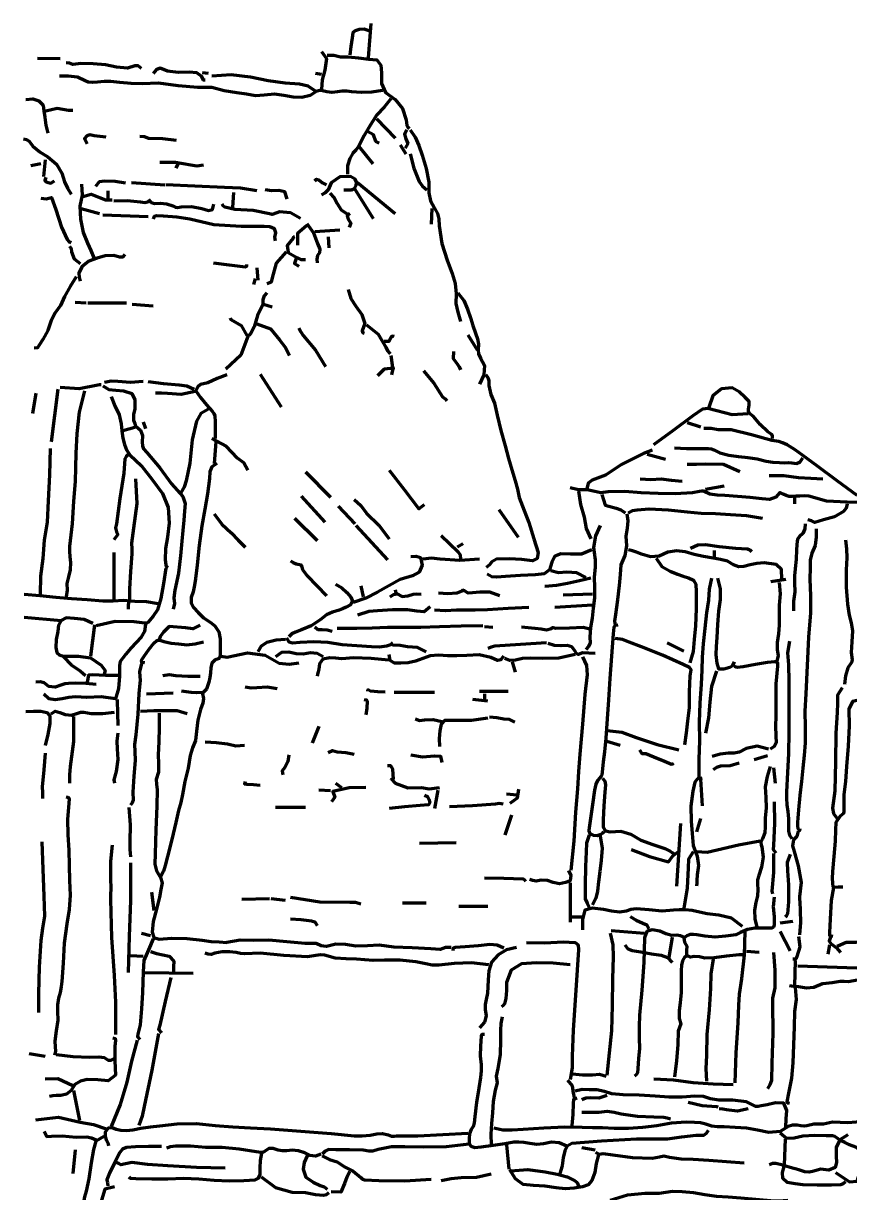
# Model space of a CAD drawing. Header units: inches. Extents: x 9 to 110, y 6 to 115.
# Drawn here: x 9.1 to 52.2, y 54.6 to 115.5 of the extents above; entities that cross this region are included whole.
import ezdxf

# ---------------------------------------------------------------- set-up
doc = ezdxf.new("R2010")
doc.units = ezdxf.units.IN
doc.header["$MEASUREMENT"] = 0
doc.layers.add('Calque 1', color=7, linetype='Continuous')

msp = doc.modelspace()

# ---------------------------------------------------------------- linework, layer by layer
at = {"layer": 'Calque 1', "color": 7, "lineweight": 70, "true_color": 0xffffff}
for points in [[(27.143, 115.097), (26.887, 115.183), (26.623, 115.167), (26.418, 115.106), (26.3, 115.005), (26.253, 114.73), (26.199, 114.281), (26.14, 113.833)], [(27.23, 115.49), (27.1, 113.702)], [(24.658, 114.029), (24.92, 113.653), (24.832, 113.048), (24.697, 112.555), (24.658, 112.045)], [(11.052, 113.637), (9.874, 113.658)], [(15.282, 113.135), (15.119, 113.272), (14.931, 113.284), (14.554, 113.156), (13.978, 113.214), (13.407, 113.326), (12.762, 113.379), (12.117, 113.399), (11.703, 113.354), (11.535, 113.421), (11.357, 113.44)], [(24.963, 113.833), (25.308, 113.841), (25.645, 113.748), (26.059, 113.755), (26.593, 113.697), (27.135, 113.629), (27.542, 113.592), (27.757, 113.318), (27.796, 112.917), (27.784, 112.362), (27.995, 111.896), (28.494, 111.523), (28.875, 111.053), (29.067, 110.467), (29.113, 110.179), (29.152, 110.084), (29.236, 110.017)], [(27.841, 112.001), (27.292, 111.898), (26.739, 111.895), (26.234, 111.932), (25.983, 111.953), (25.737, 111.957), (25.488, 111.922), (25.209, 111.893), (24.936, 111.915), (24.711, 111.978), (24.552, 111.995), (24.389, 111.933), (24.081, 111.725), (23.645, 111.631), (23.192, 111.652), (22.706, 111.728), (22.21, 111.798), (21.68, 111.752), (21.233, 111.722), (20.748, 111.808), (20.245, 111.864), (19.593, 111.983), (18.956, 112.148), (18.226, 112.157), (17.199, 112.244), (16.179, 112.381), (15.321, 112.347), (14.739, 112.352), (14.155, 112.413), (13.694, 112.469), (13.34, 112.458), (12.991, 112.424), (12.728, 112.411), (12.51, 112.434), (12.348, 112.489), (11.95, 112.686), (11.482, 112.739), (11.008, 112.743)], [(18.596, 112.525), (18.554, 112.523), (18.519, 112.523), (18.43, 112.723), (18.163, 112.908), (17.768, 112.946), (17.206, 112.936), (16.639, 113), (16.259, 113.155), (16.051, 113.078), (15.892, 112.873)], [(18.77, 112.873), (18.465, 112.917)], [(24.352, 111.958), (23.967, 112.211), (23.518, 112.315), (22.762, 112.372), (21.882, 112.504), (20.966, 112.689), (19.959, 112.807), (18.945, 112.743)], [(24.658, 112.83), (24.352, 112.873)], [(9.264, 111.522), (9.619, 111.559), (9.944, 111.447), (10.168, 111.225), (10.202, 110.934), (10.253, 110.609), (10.31, 110.188), (10.398, 109.777)], [(28.277, 111.565), (27.932, 111.131), (27.547, 110.724), (27.219, 110.208), (26.894, 109.646), (26.584, 109.076), (26.447, 108.891), (26.295, 108.73), (26.136, 108.454), (26.017, 108.06), (26.009, 107.64)], [(11.706, 110.955), (11.592, 110.945), (11.49, 110.959), (10.894, 111.058), (10.31, 110.911)], [(27.536, 110.519), (28.495, 109.516)], [(13.45, 109.559), (13.13, 109.589), (12.814, 109.632), (12.589, 109.675), (12.444, 109.636), (12.32, 109.496), (12.381, 109.351), (12.447, 109.21)], [(27.667, 109.254), (27.561, 109.298), (27.5, 109.341), (27.366, 109.68), (27.056, 109.864)], [(29.106, 109.952), (28.99, 109.725), (29.057, 109.468), (29.16, 109.228), (29.018, 108.992)], [(29.28, 109.952), (29.545, 109.559), (29.727, 109.127), (29.9, 108.618), (30.123, 107.933), (30.256, 107.219), (30.261, 106.663), (30.344, 106.248), (30.545, 105.858), (30.709, 105.59), (30.782, 105.31), (30.799, 104.933), (30.935, 104.025), (31.213, 103.156), (31.472, 102.451), (31.627, 101.942), (31.679, 101.393), (31.666, 100.903), (31.772, 100.435), (31.897, 99.965)], [(9.133, 109.472), (9.3, 109.442), (9.429, 109.35), (9.629, 109.096), (10.007, 108.788), (10.412, 108.536), (10.853, 108.153), (11.128, 107.685), (11.271, 107.238), (11.428, 106.906), (11.619, 106.594)], [(17.113, 109.385), (16.397, 109.466), (15.669, 109.486), (15.439, 109.584), (15.195, 109.603)], [(27.361, 108.164), (26.62, 109.079)], [(28.757, 109.167), (29.062, 108.687)], [(29.28, 108.687), (29.469, 107.951), (29.759, 107.247), (29.924, 107.001), (30.152, 106.812)], [(10.049, 108.164), (9.525, 108.076)], [(10.267, 108.382), (10.18, 107.51)], [(16.241, 108.251), (17.052, 108.252), (17.857, 108.127), (18.177, 108.066), (18.509, 108.12)], [(17.201, 108.207), (17.07, 107.946)], [(10.31, 107.466), (10.246, 107.31), (10.357, 107.212), (10.566, 107.156), (10.746, 107.292)], [(14.453, 107.161), (13.912, 107.245), (13.36, 107.277), (13.081, 107.237), (12.883, 106.986)], [(24.309, 107.292), (24.406, 107.377), (24.526, 107.335), (24.71, 107.184), (24.919, 107.073)], [(25.835, 106.812), (25.953, 106.814), (26.07, 106.814), (26.226, 106.812), (26.384, 106.888), (26.473, 107.039), (26.491, 107.222), (26.413, 107.375), (26.177, 107.512), (25.618, 107.498), (25.16, 107.18), (25.01, 106.821), (24.854, 106.661), (24.658, 106.55)], [(12.164, 107.117), (12.187, 106.539), (12.072, 105.962), (12.107, 105.282), (12.249, 104.593), (12.48, 104.036), (12.638, 103.657), (12.796, 103.28)], [(13.537, 106.768), (13.537, 106.332)], [(14.758, 107.204), (16.503, 107.073)], [(21.3, 106.768), (20.437, 106.907), (19.603, 106.945), (18.068, 107.003), (16.546, 107.073)], [(20.079, 106.681), (20.035, 105.896)], [(22.87, 106.332), (22.752, 106.721), (22.444, 106.784), (22.075, 106.769), (21.736, 106.812)], [(25.094, 106.637), (25.323, 106.396), (25.479, 106.112), (25.688, 105.771), (26.009, 105.547)], [(26.402, 106.855), (27.361, 105.329)], [(26.533, 107.204), (28.495, 105.591)], [(10.049, 106.376), (10.317, 106.341), (10.595, 106.41), (10.829, 105.79), (11.125, 104.871), (11.416, 104.229), (11.502, 104.125), (11.619, 104.065)], [(12.229, 106.463), (12.671, 106.584), (13.103, 106.422), (13.414, 106.294), (13.755, 106.289)], [(13.843, 106.245), (14.542, 106.253), (15.237, 106.197), (15.458, 106.163), (15.674, 106.201)], [(15.652, 106.332), (15.782, 106.149), (15.981, 106.112), (16.25, 106.116), (16.593, 106.086), (16.921, 105.978), (17.06, 105.911), (17.165, 105.893), (17.354, 105.929), (17.898, 105.951), (18.43, 105.84), (18.782, 105.747), (18.993, 105.799), (19.054, 106.07)], [(23.567, 105.329), (23.04, 105.611), (22.478, 105.678), (22.148, 105.541), (22.094, 105.537), (22.042, 105.549), (21.108, 105.745), (20.153, 105.801), (19.621, 105.911), (19.538, 105.975), (19.49, 106.07)], [(12.142, 105.852), (13.101, 105.591)], [(15.631, 105.416), (13.276, 105.504)], [(22.259, 104.152), (22.235, 104.358), (22.286, 104.571), (22.221, 104.781), (21.966, 104.881), (21.671, 104.909), (20.471, 104.915), (19.056, 104.994), (17.805, 105.292), (17.135, 105.399), (16.432, 105.439), (16.064, 105.464), (15.944, 105.426), (15.892, 105.286)], [(26.14, 105.591), (25.993, 105.456), (26.06, 105.291), (26.187, 105.074), (26.097, 104.849)], [(30.414, 105.852), (30.37, 105.024)], [(23.873, 104.937), (23.42, 104.537), (23.415, 103.934)], [(23.894, 105.067), (24.242, 104.583), (24.447, 104.026), (24.577, 103.717), (24.557, 103.539), (24.463, 103.402), (24.427, 103.21), (24.44, 103.018)], [(23.262, 104.37), (23.209, 104.348), (23.182, 104.301), (22.871, 103.92), (22.921, 103.553), (23.376, 103.293), (23.589, 103.192), (23.829, 103.192)], [(25.617, 104.719), (24.309, 104.631)], [(25.006, 104.37), (25.05, 103.803)], [(11.531, 103.89), (11.62, 103.754), (11.634, 103.587), (11.779, 103.224), (12.098, 102.974)], [(22.826, 103.585), (22.298, 102.994), (22.095, 102.229), (22.035, 102.001), (21.823, 101.928)], [(14.41, 103.454), (14.292, 103.31), (14.132, 103.311), (13.838, 103.396), (13.395, 103.38), (12.976, 103.263), (12.545, 103.092), (12.179, 102.803), (12.021, 102.471), (12.037, 102.262), (12.098, 102.059)], [(19.032, 103.018), (19.861, 102.91), (20.689, 102.798), (20.78, 102.837), (20.776, 102.931)], [(23.349, 103.236), (23.248, 102.984), (23.48, 102.843)], [(21.3, 102.756), (21.343, 102.102)], [(11.88, 102.277), (11.562, 101.779), (11.267, 101.263), (11.06, 100.785), (10.792, 100.41), (10.587, 100.005), (10.408, 99.487), (10.152, 99.016), (9.963, 98.721), (9.87, 98.591), (9.7, 98.57)], [(21.212, 102.189), (21.125, 101.884)], [(21.823, 101.448), (21.67, 101.286), (21.598, 101.087), (21.609, 100.941), (21.614, 100.884), (21.602, 100.84), (21.331, 100.278), (21.157, 99.677), (20.982, 99.342), (20.9, 99.253), (20.776, 99.224)], [(26.053, 101.622), (26.198, 101.159), (26.459, 100.758), (26.768, 100.324), (26.927, 99.853), (26.789, 99.462), (26.797, 99.389), (26.882, 99.355)], [(31.766, 101.448), (32.085, 101.057), (32.274, 100.596), (32.428, 100.153), (32.553, 99.748), (32.684, 99.343), (32.791, 99.052), (32.85, 98.77), (32.832, 98.486), (32.844, 98.277), (32.941, 98.038), (33.156, 97.662), (33.127, 97.175), (32.9, 96.695)], [(11.837, 100.968), (12.404, 100.925)], [(12.491, 100.925), (14.497, 100.925)], [(15.892, 100.75), (14.802, 100.837)], [(22.085, 100.707), (21.649, 100.837)], [(19.904, 100.14), (19.926, 100.087), (19.948, 100.056), (20.472, 99.749), (20.776, 99.224)], [(21.3, 99.834), (21.999, 99.575), (22.471, 99), (22.769, 98.614), (23, 98.177)], [(23.48, 99.616), (23.58, 99.41), (23.703, 99.229), (24.358, 98.469), (24.876, 97.61)], [(27.012, 99.791), (27.618, 99.29), (28.011, 98.612), (28.1, 98.422), (28.233, 98.265)], [(20.82, 99.18), (20.454, 98.196), (19.686, 97.48)], [(28.452, 99.18), (28.343, 99.184), (28.284, 99.138), (28.175, 98.906), (27.928, 98.919)], [(32.289, 99.268), (32.769, 98.483)], [(28.277, 98.177), (28.364, 97.567)], [(31.548, 98.395), (31.527, 98.037), (31.725, 97.745), (31.828, 97.596), (31.897, 97.436)], [(28.321, 97.174), (28.369, 97.347), (28.417, 97.52), (27.927, 97.47), (27.579, 97.131)], [(19.73, 97.174), (19.226, 96.995), (18.739, 96.763), (18.352, 96.669), (18.215, 96.547), (18.114, 96.351), (18.352, 96.001), (18.679, 95.612), (18.968, 95.281), (19.055, 95.168), (19.108, 95.046), (19.12, 94.732), (19.121, 94.296), (19.119, 93.86)], [(21.474, 97.218), (22.564, 95.517)], [(29.978, 97.392), (30.512, 96.74), (30.972, 96.036), (31.099, 95.932), (31.199, 95.822)], [(33.205, 97.174), (33.335, 97.044), (33.383, 96.881), (33.373, 96.625), (33.478, 96.15), (33.667, 95.695), (33.814, 95.073), (34.008, 94.271), (34.225, 93.472), (34.404, 92.817), (34.572, 92.234), (34.76, 91.658), (34.88, 91.214), (34.963, 90.782), (35.135, 90.33), (35.469, 89.492), (35.73, 88.632), (35.943, 87.923), (35.901, 87.615), (35.649, 87.489), (35.107, 87.553), (34.445, 87.585), (33.774, 87.567), (33.535, 87.441), (33.41, 87.282), (33.248, 87.144)], [(10.921, 96.433), (10.572, 93.686)], [(13.189, 96.651), (13.097, 96.659), (13.016, 96.648), (12.042, 96.452), (11.052, 96.52)], [(12.316, 96.346), (12.043, 95.233), (11.924, 94.098), (11.871, 93.091), (11.856, 92.352), (11.826, 91.619), (11.741, 90.591), (11.668, 89.41), (11.539, 88.233), (11.529, 87.976), (11.556, 87.712), (11.586, 87.408), (11.565, 87.026), (11.479, 86.656), (11.398, 86.305), (11.419, 85.957), (11.357, 85.618)], [(13.276, 96.607), (13.592, 96.415), (13.948, 96.375), (14.354, 96.345), (14.789, 96.205), (14.946, 95.879), (14.936, 95.411), (14.871, 95.119), (14.87, 94.822), (14.944, 94.645), (14.962, 94.56), (15.001, 94.487), (15.226, 94.303), (15.336, 94.009), (15.328, 93.674), (15.331, 93.482), (15.393, 93.329), (15.567, 93.138), (16.233, 92.336), (16.852, 91.492), (17.446, 90.843), (17.557, 90.473), (17.52, 90.066), (17.488, 89.602), (17.446, 89.06), (17.393, 88.519), (17.319, 87.746), (17.209, 86.844), (17.027, 85.953), (16.97, 85.552), (17.009, 85.255), (16.939, 84.964)], [(15.369, 96.825), (14.714, 96.777), (14.061, 96.834), (13.707, 96.855), (13.363, 96.782)], [(15.631, 96.825), (16.437, 96.733), (17.245, 96.657), (17.656, 96.604), (18.029, 96.433)], [(18.073, 96.302), (17.36, 96.16), (16.632, 96.208), (16.331, 96.227), (16.023, 96.215)], [(48.163, 93.86), (48.162, 93.976), (48.124, 94.075), (47.907, 94.207), (47.516, 94.587), (47.16, 94.999), (46.949, 95.18), (46.9, 95.278), (46.902, 95.386), (46.946, 95.595), (46.939, 95.793), (46.739, 95.993), (46.42, 96.285), (46.048, 96.496), (45.506, 96.457), (45.053, 96.086), (44.848, 95.474)], [(9.787, 96.215), (9.613, 95.168)], [(13.712, 96.041), (13.899, 95.566), (14.119, 95.102), (14.232, 94.631), (14.261, 94.259), (14.307, 93.884), (14.393, 93.547), (14.496, 93.262), (14.678, 93.018), (15.28, 92.443), (15.847, 91.727), (16.379, 91.002), (16.679, 90.261), (16.726, 89.45), (16.637, 88.723), (16.53, 88.133), (16.515, 87.536), (16.549, 87.285), (16.563, 87.185), (16.677, 87.144)], [(18.77, 95.386), (18.382, 95.155), (18.154, 94.769), (17.93, 93.798), (17.803, 92.571), (17.607, 91.655), (17.514, 91.321), (17.331, 91.026)], [(41.97, 93.555), (43, 94.3), (44.025, 95.051), (44.536, 95.403), (44.791, 95.433), (45.249, 95.32), (46.058, 95.117), (46.898, 95.168)], [(15.369, 94.732), (15.5, 94.383)], [(43.715, 94.689), (44.412, 94.471)], [(14.933, 94.427), (14.322, 94.253)], [(20.82, 92.203), (20.622, 92.587), (20.282, 92.842), (19.701, 93.464), (18.945, 93.86)], [(52.567, 90.895), (51.533, 91.657), (50.504, 92.427), (49.718, 92.987), (49.33, 93.275), (48.916, 93.533), (48.677, 93.641), (48.493, 93.703), (48.119, 93.755), (47.063, 94.049), (45.996, 94.31), (45.33, 94.318), (44.962, 94.373), (44.587, 94.383)], [(10.528, 93.337), (10.493, 91.971), (10.422, 90.608), (10.369, 89.508), (10.217, 88.56), (10.138, 87.616), (10.023, 86.685), (10.005, 85.749)], [(19.163, 93.686), (19.076, 92.552)], [(41.883, 93.25), (41.444, 93.083), (41.022, 92.879), (40.293, 92.506), (39.458, 91.957), (38.76, 91.685), (38.556, 91.526), (38.481, 91.244)], [(43.06, 93.38), (43.686, 93.339), (44.313, 93.336), (44.806, 93.34), (44.959, 93.321), (45.097, 93.274), (45.411, 93.109), (45.888, 92.986), (46.386, 92.928), (46.874, 92.874), (47.361, 92.803), (47.822, 92.681), (48.167, 92.623), (48.525, 92.607), (48.806, 92.596), (48.987, 92.608), (49.16, 92.6), (49.407, 92.552), (49.601, 92.646), (49.733, 92.857)], [(14.584, 93.032), (14.48, 92.931), (14.418, 92.805), (14.36, 92.058), (14.16, 90.736), (13.984, 89.411), (13.935, 89.204), (13.975, 89.002), (14.052, 88.863), (13.947, 88.723), (13.843, 88.583)], [(42.581, 92.77), (41.621, 93.032)], [(19.207, 92.552), (18.954, 92.383), (18.848, 92.129), (18.82, 91.772), (18.728, 90.969), (18.579, 90.177), (18.426, 89.314), (18.294, 88.29), (18.18, 87.262), (18.094, 86.551), (18.045, 86.21), (17.971, 85.877), (17.88, 85.572), (17.876, 85.302), (17.989, 85.063), (18.236, 84.792), (18.51, 84.514), (18.855, 84.289), (19.113, 84.102), (19.306, 83.789), (19.38, 83.414), (19.381, 83.108), (19.38, 82.801), (19.384, 82.538), (19.351, 82.436), (19.289, 82.372), (19.121, 82.324), (18.942, 82.159), (18.899, 81.91), (18.884, 81.648), (18.845, 81.401), (18.787, 81.158), (18.674, 80.806), (18.498, 80.62), (18.15, 80.6), (17.865, 80.626), (17.62, 80.658), (17.375, 80.69)], [(23.829, 92.116), (25.137, 90.807)], [(28.19, 92.203), (28.968, 91.196), (29.741, 90.197), (29.886, 90.309), (30.021, 90.415)], [(46.462, 92.116), (45.6, 92.503), (44.678, 92.523), (44.191, 92.511), (43.715, 92.508)], [(14.976, 91.767), (15.045, 90.466), (14.871, 89.181), (14.758, 88.402), (14.777, 88.119), (14.787, 87.843), (14.718, 86.937), (14.669, 86.03), (14.659, 85.452), (14.593, 85.212), (14.584, 84.964)], [(41.272, 91.767), (41.817, 91.728), (42.363, 91.76), (42.904, 91.69), (43.453, 91.636)], [(47.988, 91.941), (48.755, 91.933), (49.511, 91.83), (50.148, 91.797), (50.779, 91.767)], [(23.611, 90.851), (24.832, 89.499)], [(53.134, 90.524), (52.048, 90.547), (50.963, 90.599), (50.043, 90.852), (49.824, 90.878), (49.585, 90.86), (49.371, 90.85), (49.199, 90.842), (49.031, 90.845), (48.869, 90.884), (48.71, 90.959), (48.543, 91.051), (48.337, 90.809), (48, 90.683), (47.615, 90.724), (47.002, 90.794), (46.34, 90.846), (45.677, 90.89), (45.279, 90.906), (44.89, 90.961), (44.57, 91.11), (44.477, 91.118), (44.358, 91.097), (43.984, 91.027), (43.093, 90.975), (42.199, 91.002), (41.321, 91.032), (40.46, 91.106), (39.596, 91.089), (39.211, 91.026), (39.055, 91.056), (38.9, 91.107), (38.504, 91.18), (38.051, 91.192), (37.609, 91.287)], [(38.045, 91.113), (38.159, 90.428), (38.354, 89.762), (38.45, 89.171), (38.7, 88.627)], [(39.266, 90.938), (39.433, 90.389), (40.007, 90.235), (40.264, 90.148), (40.487, 89.979)], [(45.633, 91.374), (44.674, 91.2)], [(49.296, 90.807), (49.296, 90.459)], [(25.53, 90.328), (26.402, 89.412)], [(26.358, 90.677), (26.712, 90.361), (27.002, 89.963), (27.648, 89.349), (28.19, 88.627)], [(40.662, 89.979), (40.867, 90.113), (41.105, 90.148), (41.729, 90.191), (42.724, 90.147), (43.716, 90.032), (44.446, 89.978), (45.18, 89.953), (45.966, 89.904), (46.806, 89.848), (47.639, 89.717)], [(52.044, 90.459), (52, 90.234), (51.848, 90.053), (51.392, 89.784), (50.813, 89.615), (50.358, 89.486), (50.181, 89.576), (49.994, 89.63)], [(19.076, 89.935), (19.477, 89.402), (19.954, 88.939), (20.33, 88.571), (20.689, 88.191)], [(23.262, 89.717), (24.44, 88.54)], [(33.903, 90.153), (34.906, 88.714)], [(40.575, 89.935), (40.615, 89.564), (40.579, 89.196), (40.513, 88.776), (40.552, 88.272), (40.472, 87.761), (40.265, 87.285), (40.219, 86.771), (40.175, 86.207), (40.079, 85.451), (39.972, 84.697), (39.922, 84.338), (39.941, 84.237), (39.964, 84.135)], [(26.446, 89.325), (28.103, 87.537)], [(39.179, 89.325), (38.938, 88.791), (38.837, 88.173), (38.893, 87.799), (38.91, 87.667), (38.914, 87.537), (38.923, 87.147), (38.874, 86.628), (38.885, 86.093), (38.885, 85.563), (38.808, 85.016), (38.769, 84.492), (38.684, 84.004), (38.634, 83.516), (38.653, 83.212), (38.577, 83.028), (38.438, 82.871)], [(49.863, 89.412), (49.835, 89.148), (49.731, 88.915), (49.567, 88.762), (49.485, 88.649), (49.438, 88.521), (49.407, 88.08), (49.385, 87.558), (49.335, 87.071), (49.306, 86.709), (49.309, 86.332), (49.322, 85.879), (49.251, 85.378), (49.253, 84.877)], [(50.43, 89.15), (50.437, 88.715), (50.375, 88.29), (50.211, 87.894), (50.122, 87.513), (50.113, 87.13), (50.109, 86.536), (50.133, 85.655), (50.13, 84.777), (50.032, 83.502), (49.962, 82.025), (49.886, 80.548), (49.85, 79.647), (49.861, 78.814), (49.853, 78.001), (49.805, 77.341), (49.735, 76.682), (49.662, 75.996), (49.577, 75.259), (49.507, 74.52), (49.483, 74.081), (49.461, 73.877), (49.459, 73.671), (49.484, 73.532), (49.536, 73.462), (49.645, 73.451)], [(30.894, 88.802), (31.331, 88.388), (31.764, 87.971), (31.879, 87.795), (31.897, 87.58)], [(32.027, 88.365), (31.722, 88.191)], [(51.957, 88.583), (52.014, 88.112), (52.022, 87.637), (51.997, 87.018), (51.996, 86.117), (52.062, 85.22), (52.157, 84.653), (52.259, 84.251), (52.321, 83.831), (52.289, 83.274), (52.254, 82.718), (52.305, 82.326), (52.299, 82.256), (52.272, 82.192), (52.087, 81.917), (51.969, 81.487), (51.913, 81.039)], [(13.843, 87.929), (13.843, 85.487)], [(29.324, 87.711), (29.594, 87.732), (29.824, 87.653), (29.9, 87.269), (29.75, 86.901), (29.41, 86.712), (28.765, 86.505), (28.174, 86.186), (27.58, 85.852), (26.966, 85.541), (26.315, 85.313)], [(38.743, 88.06), (38.209, 87.838), (37.643, 87.837), (37.134, 87.843), (36.82, 87.725), (36.656, 87.412), (36.539, 87.021), (36.271, 86.807), (35.797, 86.753), (35.024, 86.73), (34.253, 86.673), (33.798, 86.627), (33.534, 86.657), (33.292, 86.796)], [(48.642, 86.534), (48.633, 87.029), (48.347, 87.299), (47.717, 87.382), (47.346, 87.356), (46.989, 87.283), (46.672, 87.199), (46.397, 87.178), (46.132, 87.27), (45.816, 87.465), (45.445, 87.558), (45.066, 87.622), (44.569, 87.719), (44.072, 87.822), (43.607, 87.957), (43.177, 88.005), (42.713, 87.93), (42.258, 87.737), (41.796, 87.703), (41.341, 87.833), (41.077, 87.94), (40.87, 88.001), (40.662, 88.06)], [(43.889, 88.147), (44.264, 88.324), (44.668, 88.336), (45.375, 88.236), (46.235, 88.144), (46.861, 88.104), (46.979, 88.057), (47.072, 87.973)], [(45.11, 88.017), (45.11, 87.668)], [(23.044, 87.493), (23.195, 87.402), (23.344, 87.333), (23.6, 87.276), (23.681, 87.036), (23.91, 86.708), (24.414, 86.185), (24.919, 85.662)], [(32.9, 87.58), (31.875, 87.503), (30.85, 87.58), (30.392, 87.618), (29.934, 87.58)], [(42.101, 87.624), (42.389, 87.197), (42.82, 86.953), (43.217, 86.797), (43.502, 86.694), (43.788, 86.598), (44.04, 86.473), (44.17, 86.268), (44.185, 85.876), (44.175, 84.982), (44.143, 84.097), (44.072, 83.385), (44.03, 82.766), (43.845, 82.173)], [(16.546, 87.101), (16.424, 86.313), (16.297, 85.526), (16.122, 84.938), (15.886, 84.595), (15.624, 84.271), (15.563, 84.246), (15.464, 84.247), (14.909, 84.314), (13.91, 84.323), (12.927, 84.092)], [(38.7, 86.577), (38.096, 86.44), (37.478, 86.298), (36.898, 86.206), (36.301, 86.141)], [(38.438, 86.621), (37.965, 86.859), (37.435, 86.888), (37.015, 86.868), (36.606, 86.97)], [(44.979, 86.577), (44.866, 86.012), (44.818, 85.437), (44.714, 84.774), (44.626, 83.967), (44.552, 83.159), (44.494, 82.47), (44.482, 81.796), (44.446, 81.059), (44.371, 80.069), (44.334, 79.08), (44.349, 78.11), (44.317, 77.154), (44.325, 76.199)], [(45.284, 86.577), (45.438, 86.033), (45.428, 85.478), (45.346, 84.864), (45.285, 84.177), (45.252, 83.488), (45.224, 83.017), (45.202, 82.598), (45.25, 82.157), (45.353, 81.863), (45.615, 81.854), (45.928, 81.943), (46.096, 82.029), (46.178, 82.217)], [(48.075, 86.403), (48.86, 86.534)], [(25.399, 86.272), (25.714, 86.086), (25.974, 85.836), (26.188, 85.591), (26.281, 85.386), (26.167, 85.188), (25.94, 85.07), (25.763, 84.985), (25.575, 84.915), (25.244, 84.815), (24.931, 84.671), (24.601, 84.404), (24.13, 84.106), (23.616, 83.888), (23.306, 83.775), (23.116, 83.675), (22.957, 83.525)], [(26.707, 86.185), (26.838, 85.618)], [(28.495, 85.967), (28.539, 85.793)], [(33.946, 85.662), (33.437, 85.846), (32.905, 85.846), (32.523, 85.813), (32.307, 85.805), (32.115, 85.923), (32.031, 85.964), (31.971, 85.906), (31.709, 85.806), (31.238, 85.775), (30.763, 85.793)], [(48.511, 86.359), (48.559, 85.767), (48.503, 85.174), (48.501, 84.729), (48.501, 84.433), (48.499, 84.135), (48.467, 83.682), (48.406, 83.229), (48.399, 82.854), (48.459, 82.557), (48.381, 82.26)], [(9.177, 85.749), (9.997, 85.685), (10.815, 85.594), (11.634, 85.521), (12.456, 85.466), (13.276, 85.399), (13.814, 85.405), (14.355, 85.435), (14.933, 85.388), (15.547, 85.374), (16.154, 85.269)], [(28.233, 85.618), (28.42, 85.726), (28.606, 85.767), (28.872, 85.634), (29.168, 85.661), (29.433, 85.757), (29.636, 85.762), (29.847, 85.749)], [(38.787, 85.749), (37.26, 85.705)], [(30.327, 85.095), (30.012, 84.823), (29.635, 84.858), (29.15, 84.939), (28.361, 84.938), (27.579, 84.881), (27.121, 84.84), (26.533, 84.659)], [(35.472, 85.051), (34.389, 84.994), (33.305, 84.939), (32.644, 84.914), (32.196, 84.914), (31.703, 84.923), (31.124, 84.883), (30.545, 84.92)], [(38.787, 85.182), (36.824, 85.051)], [(11.095, 84.353), (9.177, 84.528)], [(15.5, 84.179), (15.447, 83.81), (15.263, 83.503), (15.011, 83.236), (14.73, 82.937), (14.468, 82.622), (14.289, 82.392), (14.179, 82.234), (14.138, 82.033), (14.148, 81.47), (14.084, 80.836), (13.93, 80.296), (13.178, 80.396), (12.433, 80.362), (11.856, 80.399), (11.5, 80.373), (11.152, 80.304), (10.787, 80.243), (10.465, 80.295), (10.201, 80.538)], [(12.752, 84.223), (12.292, 84.428), (11.794, 84.474), (11.355, 84.518), (11.106, 84.383), (10.966, 84.141), (10.921, 83.808), (10.848, 83.395), (10.821, 82.975), (10.882, 82.705), (11.025, 82.563), (11.244, 82.522), (11.373, 82.521), (11.502, 82.522), (12.003, 82.519), (12.632, 82.426), (13.187, 82.052), (13.386, 81.775), (13.353, 81.647), (13.319, 81.519)], [(12.84, 84.157), (12.622, 82.522)], [(18.334, 84.135), (17.967, 83.946), (17.577, 83.987), (16.731, 84.072), (16.439, 83.775), (16.279, 83.558), (16.26, 83.527), (16.198, 83.394)], [(33.074, 84.092), (31.94, 84.079), (30.806, 84.051), (29.813, 84.016), (28.959, 84.016), (28.103, 84.007), (27.3, 83.984), (26.498, 83.969), (25.975, 83.96), (25.73, 83.96), (25.486, 83.961)], [(40.095, 84.135), (39.966, 84.115), (39.895, 84.033), (39.856, 83.684), (39.771, 82.517), (39.69, 81.349), (39.618, 80.249), (39.55, 79.251), (39.473, 78.254), (39.407, 77.538), (39.344, 77.008), (39.281, 76.479), (39.261, 76.312), (39.234, 76.25), (39.181, 76.196), (39.034, 76.041), (38.948, 75.852), (38.893, 75.529), (38.787, 74.797), (38.68, 74.065), (38.613, 73.571), (38.583, 73.417), (38.634, 73.277), (38.823, 73.196), (39.028, 73.176), (39.228, 73.248), (39.316, 73.315), (39.378, 73.361), (39.441, 73.408)], [(22.848, 83.481), (22.954, 83.263), (23.155, 83.213), (23.546, 83.248), (24.268, 83.285), (24.985, 83.244), (25.735, 83.134), (26.505, 83.067), (27.275, 83.016), (27.666, 83.009), (28.062, 83.059), (28.322, 83.136), (28.324, 83.151), (28.322, 83.17), (28.311, 83.187), (28.294, 83.204), (28.277, 83.22)], [(24.309, 84.048), (24.47, 83.903), (24.704, 83.904), (24.959, 83.891), (25.224, 83.83)], [(33.597, 84.005), (33.161, 84.048)], [(35.08, 84.048), (35.433, 84.018), (35.785, 83.985), (36.106, 83.935), (36.379, 83.887), (36.643, 83.962), (36.705, 84.008), (36.723, 84.007), (36.877, 83.973), (37.583, 83.996), (38.289, 84.031), (38.578, 83.959), (38.595, 83.96), (38.612, 83.961)], [(15.456, 82.173), (15.295, 82.196), (15.284, 82.305), (15.425, 82.526), (15.674, 82.863), (15.93, 83.196), (16.091, 83.343), (16.246, 83.345), (16.446, 83.278), (16.831, 83.204), (17.222, 83.166), (17.64, 83.114), (18.077, 83.159), (18.509, 83.263)], [(22.782, 83.394), (22.297, 83.355), (21.818, 83.23), (21.515, 83.04), (21.343, 82.74)], [(30.109, 82.74), (29.657, 82.979), (29.15, 82.998), (28.759, 83.082), (28.364, 83.089)], [(36.388, 83.22), (35.036, 83.133), (33.685, 83.04), (33.509, 82.99), (33.336, 82.914)], [(38.918, 82.653), (38.586, 82.679), (38.252, 82.686), (38.035, 82.606), (37.94, 82.666), (37.87, 82.783), (37.712, 83.009), (37.468, 83.081), (37.142, 83.052), (36.807, 83.077), (36.475, 83.176)], [(43.584, 77.899), (43.686, 78.52), (43.745, 79.142), (43.839, 79.84), (43.829, 80.669), (43.864, 81.486), (43.912, 81.811), (43.835, 81.933), (43.498, 82.09), (42.424, 82.563), (41.335, 83.005), (40.682, 83.241), (40.342, 83.395), (39.964, 83.438)], [(43.54, 82.784), (42.668, 83.22)], [(49.035, 83.307), (48.933, 82.688), (48.984, 82.064), (49, 81.208), (49.007, 79.883), (49.014, 78.559), (48.985, 77.454), (48.936, 76.457), (48.894, 75.458), (48.886, 75.112), (48.901, 74.77), (48.957, 74.417), (48.986, 74.043), (48.988, 73.664), (48.994, 73.392), (49.038, 73.19), (49.166, 73.015)], [(11.226, 82.478), (11.62, 82.059), (12.107, 81.745), (12.224, 81.627), (12.36, 81.519)], [(19.425, 82.522), (19.747, 82.475), (20.062, 82.534), (20.809, 82.7), (21.726, 82.577), (22.466, 82.161), (22.97, 82.102), (23.48, 82.173)], [(24.745, 82.478), (24.438, 82.659), (24.088, 82.69), (23.714, 82.631), (23.338, 82.645), (22.953, 82.726), (22.578, 82.708), (22.259, 82.478)], [(28.146, 82.304), (27.242, 82.391), (26.335, 82.436), (25.723, 82.388), (25.409, 82.409), (25.094, 82.433), (24.727, 82.364), (24.556, 82.116), (24.525, 81.819), (24.477, 81.647), (24.44, 81.475)], [(34.142, 82.522), (34.006, 82.329), (33.836, 82.289), (33.487, 82.458), (32.873, 82.585), (32.241, 82.556), (31.713, 82.528), (31.237, 82.534), (30.764, 82.575), (30.331, 82.539), (29.936, 82.392), (29.552, 82.251), (29.174, 82.18), (28.795, 82.147), (28.461, 82.15), (28.243, 82.294), (28.19, 82.609)], [(37.871, 82.609), (37.02, 82.42), (36.155, 82.389), (35.572, 82.419), (35.142, 82.39), (34.762, 82.309), (34.478, 82.3), (34.208, 82.391)], [(38.263, 82.478), (38.476, 82.028), (38.502, 81.545), (38.389, 80.527), (38.265, 78.973), (38.126, 77.42), (38.05, 76.513), (37.994, 75.605), (37.892, 74.394), (37.807, 72.873), (37.653, 71.358)], [(15.282, 82.129), (15.178, 81.7), (15.217, 81.259), (15.154, 80.566), (15.092, 79.491), (14.992, 78.415), (14.927, 77.918), (14.946, 77.543), (14.954, 77.081), (14.891, 76.261), (14.84, 75.439), (14.844, 75.014), (14.794, 74.88), (14.715, 74.76)], [(34.6, 82.217), (34.753, 81.693)], [(45.241, 81.737), (44.986, 80.947), (44.897, 80.123), (44.819, 79.311), (44.674, 78.51)], [(46.157, 81.999), (46.246, 81.96), (46.341, 81.94), (46.632, 81.979), (47.266, 82.1), (47.903, 82.208), (48.276, 82.239), (48.411, 82.184), (48.42, 81.999), (48.327, 81.085), (48.337, 80.168), (48.334, 79.387), (48.319, 78.879), (48.334, 78.373), (48.352, 78.006), (48.243, 77.809), (48.032, 77.681)], [(12.927, 81.039), (12.389, 81.092), (11.847, 81.119), (11.475, 81.09), (11.285, 81.071), (11.088, 81.011), (10.781, 80.9), (10.459, 80.943), (10.222, 81.136), (10.013, 81.175), (9.787, 81.17)], [(14.061, 81.519), (13.408, 81.51), (12.748, 81.551), (12.527, 81.528), (12.447, 81.17)], [(16.394, 81.519), (16.734, 81.57), (17.068, 81.51), (17.702, 81.472), (18.334, 81.475)], [(15.543, 80.559), (16.939, 80.603)], [(18.465, 80.559), (18.509, 80.315), (18.476, 80.075), (18.368, 79.745), (18.229, 79.176), (18.152, 78.592), (18.091, 78.122), (17.946, 77.742), (17.822, 77.347), (17.712, 76.681), (17.549, 75.981), (17.43, 75.314), (17.339, 74.897), (17.222, 74.476), (17.07, 73.855), (16.859, 72.968), (16.644, 72.082), (16.525, 71.61), (16.431, 71.322), (16.285, 71.053)], [(22.346, 80.821), (21.826, 80.909), (21.299, 80.871), (20.993, 80.851), (20.689, 80.908)], [(27.972, 80.647), (27.591, 80.657), (27.214, 80.692), (27.087, 80.765), (27.068, 80.747), (27.055, 80.728), (27.055, 80.71), (27.056, 80.69)], [(28.452, 80.647), (30.545, 80.647)], [(32.9, 80.69), (34.382, 80.69)], [(33.161, 80.559), (33.161, 80.254)], [(55.053, 80.472), (54.316, 80.304), (53.568, 80.253), (52.817, 80.259), (52.318, 80.149), (52.137, 79.762), (52.147, 78.892), (52.098, 77.83), (52.02, 76.769), (51.957, 75.981), (51.878, 75.286), (51.866, 74.585), (51.882, 74.447), (51.863, 74.314), (51.674, 74.177), (51.462, 73.85), (51.445, 73.464), (51.427, 72.878), (51.358, 72.086), (51.28, 71.294), (51.261, 70.931), (51.28, 70.708), (51.302, 70.486)], [(51.782, 80.865), (51.548, 80.492), (51.538, 80.066), (51.532, 79.591), (51.5, 79.05), (51.464, 78.511), (51.439, 77.008), (51.401, 75.507), (51.29, 74.607), (51.333, 74.313), (51.52, 74.062)], [(14.017, 80.254), (14.017, 80.232), (14.017, 80.211), (14.039, 79.556), (14.061, 78.902)], [(26.882, 80.254), (27.004, 80.244), (27.047, 80.17), (27.019, 79.816), (26.969, 79.469)], [(33.336, 80.167), (32.551, 80.254)], [(9.264, 79.644), (9.657, 79.65), (10.049, 79.646), (10.352, 79.588), (10.511, 79.405), (10.509, 79.011), (10.404, 78.43), (10.267, 77.856)], [(10.572, 79.513), (10.797, 79.647), (11.03, 79.585), (11.306, 79.488), (11.636, 79.441), (11.972, 79.549), (12.119, 79.602), (12.283, 79.608), (12.665, 79.527), (13.276, 79.538), (13.886, 79.6)], [(11.749, 79.382), (11.752, 78.068), (11.577, 76.765), (11.528, 76.331), (11.531, 75.893)], [(17.658, 79.513), (17.152, 79.677), (16.635, 79.67), (15.935, 79.668), (15.238, 79.644)], [(16.198, 79.556), (16.199, 78.808), (16.192, 78.061), (16.146, 77.373), (16.17, 76.922), (16.167, 76.467), (16.058, 76.1), (16.064, 75.842), (16.103, 75.565), (16.082, 74.71), (16.036, 73.464), (15.99, 72.218), (15.989, 71.676), (16.07, 71.329), (16.268, 70.995), (16.357, 70.7), (16.299, 70.363), (16.226, 69.963), (16.072, 69.328), (15.902, 68.696), (15.838, 68.133), (15.924, 67.856), (16.198, 67.771), (16.85, 67.82), (17.645, 67.816), (18.439, 67.729), (18.918, 67.659), (19.324, 67.632), (19.73, 67.608)], [(29.542, 79.251), (29.774, 79.169), (30.022, 79.196), (30.484, 79.225), (30.937, 79.12)], [(33.336, 79.295), (32.478, 79.173), (31.617, 79.159), (31.07, 79.17), (30.898, 78.982), (30.82, 78.635), (30.8, 78.224), (30.806, 77.812)], [(34.731, 79.077), (34.465, 79.219), (34.161, 79.241), (33.797, 79.305), (33.423, 79.338)], [(24.527, 78.859), (24.178, 77.987)], [(39.528, 78.641), (40.315, 78.565), (41.053, 78.289), (42.154, 77.922), (43.278, 77.638)], [(14.061, 78.51), (14.001, 78.098), (14.013, 77.687), (14.049, 77.128), (13.973, 76.512), (13.842, 76.083), (13.858, 75.991), (13.886, 75.893)], [(20.646, 77.856), (20.207, 77.825), (19.769, 77.932), (19.19, 78), (18.596, 78.03)], [(40.226, 77.856), (39.528, 78.074)], [(10.267, 77.463), (10.203, 76.592), (10.118, 75.719), (10.125, 75.414), (10.136, 75.108)], [(22.957, 77.376), (22.917, 77.029), (22.746, 76.716), (22.622, 76.549), (22.652, 76.329)], [(25.006, 77.507), (25.241, 77.599), (25.487, 77.535), (25.922, 77.497), (26.358, 77.42)], [(29.324, 77.376), (29.931, 77.28), (30.545, 77.328), (30.869, 77.31), (30.937, 76.984)], [(41.229, 77.638), (41.348, 77.455), (41.562, 77.444), (41.981, 77.267), (42.524, 77.044), (42.903, 76.897), (42.958, 76.914), (43.017, 76.94)], [(47.945, 77.681), (47.354, 77.829), (46.779, 77.711), (46.429, 77.509), (46.165, 77.463), (45.84, 77.466), (45.425, 77.408), (45.023, 77.289)], [(28.408, 76.111), (28.395, 76.374), (28.376, 76.636), (28.276, 76.802), (28.103, 76.809)], [(46.418, 76.94), (45.948, 76.798), (45.457, 76.779), (45.237, 76.722), (45.066, 76.591)], [(47.901, 77.332), (47.203, 77.114)], [(48.032, 76.766), (47.887, 76.241), (47.781, 75.707), (47.812, 75.148), (47.819, 74.613), (47.783, 74.071), (47.771, 73.635), (47.753, 73.307), (47.644, 73.001), (47.544, 72.826), (47.563, 72.697), (47.605, 72.582), (47.665, 72.043), (47.584, 71.523), (47.439, 71.086), (47.384, 70.863), (47.373, 70.641), (47.4, 70.357), (47.373, 70.024), (47.293, 69.692), (47.216, 69.285), (47.24, 68.838), (47.334, 68.393)], [(39.31, 76.155), (39.419, 75.998), (39.461, 75.819), (39.426, 75.435), (39.363, 74.717), (39.328, 73.996), (39.339, 73.605), (39.456, 73.414), (39.701, 73.37), (40.262, 73.397), (40.775, 73.244), (41.291, 72.94), (41.92, 72.712), (42.555, 72.505), (42.821, 72.363), (42.919, 72.297), (43.017, 72.23)], [(44.499, 76.155), (44.255, 76.121), (44.108, 75.962), (44.004, 75.492), (43.909, 74.696), (43.916, 73.915), (43.966, 73.275), (44.019, 72.658), (44.235, 72.091), (44.296, 71.61), (44.234, 71.117), (44.222, 70.835), (44.214, 70.683), (44.194, 70.53)], [(48.206, 76.722), (48.293, 75.893)], [(20.689, 75.981), (20.659, 75.865), (20.776, 75.85), (21.125, 75.828), (21.474, 75.806)], [(25.137, 75.501), (24.527, 75.544)], [(26.969, 75.675), (26.106, 75.659), (25.261, 75.465), (25.357, 75.174), (25.181, 74.934)], [(25.399, 75.893), (25.704, 75.675)], [(28.277, 76.068), (28.31, 76.101), (28.318, 76.109), (28.503, 75.896), (29.159, 75.66), (29.879, 75.67), (30.279, 75.605), (30.806, 75.675)], [(30.719, 75.544), (30.545, 74.585)], [(34.927, 75.588), (34.864, 75.115), (34.47, 74.847)], [(44.412, 76.111), (44.499, 74.716)], [(11.357, 75.196), (11.453, 75.164), (11.525, 75.11), (11.496, 74.841), (11.427, 74.021), (11.455, 73.203), (11.505, 72.407), (11.516, 71.62), (11.533, 70.833), (11.568, 70.071), (11.519, 69.314), (11.401, 68.565), (11.265, 67.562), (11.212, 66.523), (11.133, 65.57), (11.097, 65.285), (11.049, 65.002), (10.97, 64.704), (10.915, 64.358), (10.913, 64.012), (10.93, 63.549), (10.849, 63.003), (10.769, 62.455), (10.782, 62.163), (10.803, 61.94), (10.746, 61.721)], [(30.021, 75.283), (30.185, 75.214), (30.253, 75.061), (30.305, 74.902), (30.235, 74.777), (29.797, 74.735), (28.993, 74.668), (28.19, 74.585)], [(34.862, 75.283), (34.295, 75.326)], [(14.628, 74.629), (14.701, 73.737), (14.681, 72.839), (14.675, 72.452), (14.715, 72.056)], [(23.829, 74.629), (22.259, 74.629)], [(34.121, 74.803), (33.924, 74.845), (33.728, 74.803), (32.53, 74.714), (31.33, 74.672)], [(48.25, 74.934), (48.269, 73.799), (48.211, 72.666), (48.189, 72.445), (48.337, 72.274)], [(34.557, 74.236), (34.208, 73.19)], [(43.366, 73.8), (43.148, 70.53)], [(44.412, 74.062), (44.194, 73.364)], [(38.612, 73.19), (38.464, 72.771), (38.451, 72.331), (38.42, 71.551), (38.404, 70.598), (38.401, 69.877), (38.502, 69.655), (38.612, 69.439)], [(39.179, 73.146), (39.289, 72.51), (39.231, 71.874), (39.159, 71.304), (39.1, 70.759), (39.046, 70.267), (38.953, 69.905), (38.787, 69.57)], [(49.493, 73.408), (49.46, 73.261), (49.421, 73.123), (49.259, 72.951), (49.199, 72.643), (49.289, 72.335), (49.487, 71.589), (49.648, 70.723), (49.56, 69.981), (49.562, 69.849), (49.584, 69.71), (49.607, 69.275), (49.613, 68.637), (49.558, 68)], [(10.092, 72.841), (10.139, 71.427), (10.194, 70.015), (10.229, 68.979), (10.132, 68.338), (10.033, 67.696), (9.954, 66.318), (9.921, 64.94), (9.918, 64.189), (9.918, 64.067), (9.918, 63.945)], [(13.755, 72.666), (13.676, 71.812), (13.664, 70.957), (13.691, 70.388), (13.675, 70.109), (13.663, 69.832), (13.73, 67.858), (13.857, 65.888), (13.94, 64.486), (13.94, 63.649), (13.93, 62.811)], [(31.679, 72.797), (29.76, 72.754)], [(47.508, 72.884), (46.391, 72.67), (45.283, 72.411), (44.746, 72.296), (44.194, 72.317)], [(40.793, 72.448), (41.756, 72.085), (42.745, 71.808), (42.96, 72.107), (43.235, 72.317)], [(44.02, 72.317), (43.784, 71.937), (43.757, 71.489), (43.704, 70.437), (43.54, 69.396)], [(48.206, 72.23), (48.202, 71.247), (48.12, 70.268), (48.138, 70.202), (48.163, 70.137)], [(49.078, 72.187), (48.926, 71.766), (48.943, 71.328), (48.995, 70.597), (48.985, 69.719), (48.943, 69.094), (48.892, 68.996), (48.817, 68.916)], [(14.715, 71.751), (14.72, 70.769), (14.712, 69.788), (14.652, 67.913), (14.584, 66.038)], [(37.522, 71.358), (37.658, 71.088), (37.613, 70.819), (37.369, 70.721), (37.062, 70.658), (36.728, 70.731), (36.432, 70.828), (36.108, 70.84), (35.852, 70.798), (35.679, 70.838), (35.516, 70.878)], [(33.161, 70.966), (34.164, 70.944), (35.167, 70.916), (35.233, 70.87), (35.298, 70.791)], [(37.609, 70.704), (37.609, 68.654)], [(15.805, 70.224), (15.936, 69.265)], [(51.826, 70.486), (51.58, 70.488), (51.331, 70.47), (51.212, 69.795), (51.162, 68.823), (51.127, 68.126), (51.125, 67.97), (51.302, 67.935)], [(21.954, 69.875), (20.515, 69.832)], [(22.782, 69.788), (22.041, 69.875)], [(23.044, 69.963), (24.582, 69.714), (26.14, 69.701), (26.43, 69.698), (26.707, 69.614)], [(30.109, 69.657), (28.888, 69.657)], [(33.336, 69.483), (31.809, 69.483)], [(48.25, 69.963), (48.187, 69.461), (48.251, 68.958), (48.253, 68.527), (48.214, 68.4), (48.121, 68.346), (47.948, 68.351), (47.76, 68.353), (47.571, 68.35), (47.244, 68.342), (46.86, 68.281), (46.498, 68.118), (46.25, 68.004), (45.993, 67.973), (45.706, 67.931), (45.166, 67.879), (44.635, 67.924), (44.224, 68.006), (44.05, 68.023), (43.877, 68.009), (43.692, 67.949), (43.544, 67.831), (43.579, 67.624), (43.691, 67.4), (43.678, 67.177), (43.671, 66.954)], [(38.22, 68.916), (37.653, 68.916)], [(46.593, 68.436), (46.028, 68.866), (45.362, 69.023), (44.747, 69.089), (44.357, 69.182), (43.964, 69.273), (43.606, 69.298), (43.292, 69.307), (43.001, 69.289), (42.413, 69.232), (41.732, 69.295), (41.054, 69.359), (40.785, 69.313), (40.526, 69.225), (40.201, 69.182), (39.766, 69.232), (39.348, 69.322), (38.783, 69.391), (38.383, 69.277), (38.267, 68.803), (38.263, 68.516), (38.263, 68.389), (38.263, 68.262)], [(40.749, 68.96), (41.061, 68.755), (41.404, 68.613), (41.617, 68.517), (41.709, 68.305)], [(23.044, 68.829), (23.59, 68.803), (24.135, 68.729), (24.32, 68.675), (24.44, 68.48)], [(43.54, 67.869), (43.36, 67.945), (43.169, 67.982), (42.919, 67.963), (42.605, 68.052), (42.292, 68.198), (41.895, 68.264), (41.606, 68.174), (41.494, 67.851), (41.455, 66.553), (41.359, 65.124), (41.23, 63.816), (41.205, 63.224), (41.219, 62.628), (41.234, 62.066), (41.182, 61.552), (41.14, 61.04), (41.126, 60.8), (41.049, 60.713), (40.967, 60.63)], [(49.209, 68.698), (48.555, 68.611)], [(15.892, 67.782), (15.658, 67.216), (15.41, 66.655), (15.368, 66.073), (15.362, 65.532), (15.33, 64.991), (15.288, 64.149), (15.213, 63.31), (15.097, 62.831), (15.085, 62.679), (15.195, 62.549)], [(15.282, 68.087), (15.761, 67.957)], [(31.417, 67.346), (31.118, 67.339), (30.837, 67.233), (30.359, 67.268), (29.394, 67.314), (28.425, 67.348), (27.672, 67.456), (27.062, 67.422), (26.445, 67.414), (25.919, 67.496), (25.404, 67.514), (24.919, 67.384), (24.654, 67.426), (24.387, 67.549), (23.811, 67.544), (22.862, 67.641), (21.92, 67.727), (21.142, 67.701), (20.431, 67.728), (19.73, 67.608)], [(35.342, 67.608), (36.301, 67.587), (37.26, 67.635), (37.884, 67.591), (38.038, 67.48), (38.059, 67.214), (37.913, 65.123), (37.776, 63.03), (37.715, 61.678), (37.728, 61.062), (37.609, 60.456)], [(39.703, 68.087), (39.836, 67.472), (39.861, 66.852), (39.825, 65.714), (39.806, 64.312), (39.777, 62.989), (39.653, 61.831), (39.528, 60.674)], [(39.746, 68.218), (41.49, 68.087)], [(42.93, 67.869), (42.755, 66.823)], [(46.724, 68.175), (46.688, 66.935), (46.543, 65.704), (46.419, 64.913), (46.389, 64.332), (46.348, 63.421), (46.249, 61.853), (46.2, 60.281)], [(48.555, 68.175), (49.078, 67.172)], [(49.514, 67.913), (49.58, 67.38), (49.423, 66.867), (49.367, 66.733), (49.209, 66.736)], [(51.172, 67.869), (51.113, 67.676), (51.218, 67.527), (51.483, 67.329), (51.695, 67.084)], [(53.919, 67.608), (53.221, 67.641), (52.523, 67.605), (52.002, 67.594), (51.52, 67.39)], [(15.761, 67.128), (16.072, 67.028), (16.39, 66.952), (16.735, 66.894), (16.965, 66.634), (16.961, 66.325), (16.948, 66.137), (16.939, 65.951)], [(33.379, 66.43), (32.476, 66.542), (31.572, 66.508), (30.779, 66.417), (30.429, 66.426), (30.091, 66.488), (29.57, 66.6), (28.761, 66.682), (27.949, 66.675), (27.362, 66.655), (26.926, 66.689), (26.489, 66.729), (25.947, 66.743), (25.383, 66.785), (24.823, 66.932), (24.617, 66.953), (24.37, 66.918), (23.933, 66.859), (22.7, 66.918), (21.472, 67.047), (20.651, 67.007), (20.436, 67.031), (20.211, 67.076), (19.885, 67.116), (19.494, 67.117), (19.106, 67.036), (18.914, 66.979), (18.754, 66.988), (18.596, 67.041)], [(34.164, 67.302), (33.81, 67.455), (33.428, 67.498), (32.832, 67.431), (32.14, 67.378), (31.623, 67.346), (31.517, 67.3), (31.504, 67.172)], [(34.818, 67.346), (34.307, 67.222), (33.873, 66.951), (33.524, 66.573), (33.383, 66.127), (33.348, 65.652), (33.325, 65.289), (33.307, 64.953), (33.244, 64.633), (33.192, 64.376), (33.197, 64.101), (33.248, 63.78), (33.154, 63.443), (32.9, 63.16)], [(40.466, 67.477), (40.613, 67.271), (40.842, 67.19), (41.297, 67.107), (41.858, 67.014), (42.352, 66.933), (42.68, 66.816), (42.93, 66.561)], [(47.465, 67.084), (46.811, 67.128)], [(48.206, 67.084), (48.272, 66.159), (48.277, 65.233), (48.152, 64.707), (48.151, 64.567), (48.163, 64.424), (48.176, 62.871), (48.126, 61.319), (48.108, 60.417), (48.024, 60.189), (47.901, 59.976)], [(51.128, 67.477), (51.041, 66.997)], [(15.369, 66.866), (14.715, 66.91)], [(37.609, 66.43), (36.74, 66.515), (35.868, 66.544), (35.08, 66.486), (34.535, 66.165), (34.308, 65.515), (34.305, 65.1), (34.269, 64.674), (34.192, 64.405), (34.133, 64.309), (34.033, 64.25)], [(46.593, 66.954), (46.577, 66.953), (46.561, 66.953), (46.405, 66.956), (45.761, 66.894), (45.12, 66.799), (44.635, 66.784), (44.358, 66.859), (44.072, 66.869), (43.892, 66.833), (43.755, 66.897), (43.596, 66.849), (43.466, 66.641), (43.418, 66.419), (43.408, 66.148), (43.408, 65.567), (43.398, 64.986), (43.353, 64.463), (43.289, 64.057), (43.3, 63.647), (43.376, 63.357), (43.315, 63.17), (43.244, 62.984), (43.218, 62.28), (43.152, 61.432), (43.06, 60.587)], [(45.066, 66.736), (44.948, 65.972), (44.919, 65.202), (44.855, 64.087), (44.741, 62.8), (44.714, 61.714), (44.677, 61.042), (44.718, 60.369)], [(49.34, 66.648), (49.296, 65.34)], [(15.456, 66.038), (17.985, 65.994)], [(49.471, 66.387), (53.047, 66.256)], [(16.808, 65.776), (16.525, 64.533), (16.241, 63.291), (16.18, 63.071), (16.328, 62.898)], [(49.34, 65.253), (49.39, 64.623), (49.312, 63.997), (49.281, 63.212), (49.244, 62.27), (49.213, 61.328), (49.14, 60.534), (48.989, 59.754), (48.897, 59.306), (48.933, 59.237), (49.035, 59.235)], [(53.963, 65.645), (53.272, 65.688), (52.584, 65.64), (52.095, 65.553), (51.892, 65.56), (51.691, 65.559), (51.26, 65.497), (50.762, 65.443), (50.308, 65.253), (49.936, 65.218), (49.506, 65.282), (49.271, 65.314), (49.153, 65.328), (49.035, 65.34)], [(34.077, 63.727), (34.001, 63.379), (33.991, 63.024), (33.983, 62.513), (33.978, 61.77), (33.847, 61.03), (33.767, 60.638), (33.812, 60.293), (33.718, 59.908), (33.604, 59.321), (33.578, 58.723), (33.515, 58.168), (33.483, 57.614), (33.51, 57.054)], [(16.176, 62.854), (15.832, 60.95), (15.43, 59.056), (15.319, 58.549), (15.151, 58.057)], [(33.161, 62.811), (33.087, 62.811), (33.018, 62.812), (32.989, 62.718), (32.95, 62.204), (32.936, 61.694), (32.983, 61.245), (32.983, 60.897), (32.944, 60.563), (32.859, 60.011), (32.742, 59.269), (32.656, 58.524), (32.622, 58.181), (32.559, 58.01), (32.467, 57.856), (32.37, 57.634), (32.352, 57.395), (32.353, 57.163), (32.444, 56.992), (32.644, 56.923), (32.981, 56.949), (33.601, 57.036), (34.22, 57.132), (34.678, 57.211), (34.943, 57.22), (35.203, 57.195), (35.524, 57.14), (35.88, 57.099), (36.236, 57.128), (36.643, 57.208), (37.047, 57.178), (37.435, 57.011)], [(13.799, 62.636), (13.92, 62.594), (13.938, 62.492), (13.896, 62.173), (13.9, 61.435), (13.93, 60.692), (13.555, 60.4), (13.003, 60.444), (12.447, 60.457), (12.1, 60.38), (11.819, 60.194), (11.62, 59.887), (11.385, 59.697), (11.077, 59.626), (10.845, 59.622), (10.665, 59.604), (10.485, 59.584)], [(15.064, 62.506), (14.766, 61.423), (14.528, 60.329), (14.172, 59.154), (13.712, 58.014)], [(9.438, 61.808), (10.267, 61.677)], [(10.834, 61.764), (11.709, 61.654), (12.589, 61.633), (13.069, 61.641), (13.333, 61.6), (13.55, 61.463), (13.701, 61.473), (13.843, 61.546)], [(10.267, 60.5), (10.931, 60.511), (11.706, 60.151)], [(37.478, 60.434), (37.713, 60.133), (37.781, 59.757), (37.811, 59.629), (37.827, 59.497)], [(37.74, 60.761), (38.259, 60.7), (38.789, 60.707), (39.138, 60.733), (39.484, 60.63)], [(41.97, 60.5), (42.999, 60.436), (44.023, 60.305), (45.064, 60.234), (46.113, 60.194)], [(11.749, 59.889), (12.055, 58.319)], [(48.86, 57.97), (48.876, 58.41), (48.909, 58.847), (48.756, 59.23), (48.315, 59.254), (47.882, 59.138), (47.575, 59.081), (47.418, 59.055), (47.286, 59.056), (46.802, 59.293), (46.087, 59.39), (45.363, 59.387), (44.934, 59.456), (44.556, 59.572), (44.118, 59.595), (43.447, 59.545), (42.771, 59.54), (42.042, 59.597), (41.211, 59.639), (40.378, 59.66), (39.785, 59.706), (39.4, 59.839), (39.009, 59.929), (38.623, 59.929), (38.242, 59.942), (37.871, 59.845)], [(37.958, 59.497), (37.797, 59.418), (37.78, 59.236), (37.751, 58.645), (37.697, 58.057)], [(39.528, 59.627), (39.104, 59.482), (38.656, 59.501), (38.431, 59.483), (38.22, 59.409)], [(43.758, 59.278), (44.49, 59.107), (45.241, 59.059), (45.285, 59.041), (45.328, 59.017)], [(9.787, 58.363), (10.961, 58.5), (12.084, 58.233), (12.788, 58.116), (13.45, 57.883)], [(38.22, 58.755), (38.674, 58.751), (39.127, 58.765), (39.541, 58.809), (39.907, 58.756), (40.269, 58.666), (41.121, 58.559), (41.979, 58.524), (42.497, 58.49), (42.674, 58.47), (42.842, 58.406)], [(46.898, 58.93), (46.336, 58.807), (45.762, 58.881), (45.572, 58.917), (45.372, 58.93)], [(13.581, 57.011), (13.568, 57.095), (13.528, 57.169), (13.483, 57.268), (13.407, 57.499), (13.409, 57.731), (13.565, 57.943), (13.766, 57.964), (13.962, 57.875), (14.214, 57.823), (14.519, 57.808), (14.83, 57.843), (15.259, 57.933), (15.752, 57.991), (16.246, 58.048), (17.151, 58.157), (18.139, 58.163), (19.115, 58.071), (20.042, 57.987), (20.968, 57.948), (22.002, 57.887), (23.588, 57.77), (25.173, 57.643), (26.365, 57.533), (26.779, 57.52), (27.198, 57.558), (27.547, 57.633), (27.842, 57.652), (28.139, 57.583), (28.316, 57.504), (28.44, 57.509), (28.562, 57.524), (29.674, 57.526), (30.981, 57.604), (32.289, 57.665)], [(52.958, 58.27), (52.085, 58.212), (51.277, 58.237), (50.806, 58.142), (50.319, 58.141), (49.949, 58.051), (49.8, 58.035), (49.642, 58.049), (49.445, 58.075), (49.199, 58.074), (48.982, 58.009), (48.558, 57.751), (47.971, 57.703), (47.383, 57.823), (46.801, 57.92), (46.217, 57.967), (45.634, 57.995), (45.3, 58.002), (44.995, 58.027), (44.688, 58.135), (44.403, 58.208), (44.087, 58.223), (43.665, 58.239), (42.895, 58.179), (42.133, 58.05), (41.383, 57.96), (40.651, 57.915), (39.913, 57.911), (39.294, 57.943), (38.774, 57.951), (38.25, 57.962), (37.334, 57.983), (36.247, 57.922), (35.16, 57.851), (34.589, 57.825), (34.112, 57.824), (33.641, 57.927)], [(10.223, 57.752), (10.348, 57.49), (10.6, 57.5), (11.145, 57.521), (11.874, 57.45), (12.438, 57.481), (12.68, 57.414), (12.927, 57.316)], [(13.319, 57.491), (12.911, 57.242), (12.789, 56.807), (12.662, 56.115), (12.535, 55.291), (12.411, 54.647), (12.312, 54.354), (12.273, 54.045)], [(44.805, 57.796), (44.702, 57.64), (44.557, 57.551), (44.157, 57.548), (43.423, 57.448), (42.687, 57.353), (41.072, 57.352), (39.245, 57.242), (37.71, 57.135), (37.459, 56.996), (37.335, 56.74), (37.25, 56.377), (37.2, 55.968), (37.086, 55.572)], [(52.087, 57.578), (51.662, 57.324), (51.473, 56.924), (51.482, 56.464), (51.487, 56.142), (51.424, 55.87), (51.091, 55.738), (50.668, 55.782), (50.244, 55.675), (50.069, 55.63), (49.84, 55.655), (49.536, 55.746), (49.078, 55.877), (48.621, 56.009), (48.339, 56.088), (48.16, 56.077), (47.988, 56.008)], [(51.433, 55.615), (51.796, 55.375), (52.165, 55.124), (52.568, 55.172), (52.736, 55.729), (52.796, 56.321), (52.757, 56.746), (52.495, 56.935), (52.166, 57.065), (51.927, 57.174), (51.7, 57.283), (51.508, 57.418), (51.399, 57.49), (51.283, 57.527), (50.954, 57.521), (50.344, 57.543), (49.73, 57.507), (49.285, 57.397), (48.894, 57.394), (48.555, 57.665)], [(48.817, 57.36), (48.773, 56.008)], [(11.837, 56.793), (11.706, 55.572)], [(16.328, 56.967), (15.648, 56.963), (14.967, 56.96), (14.503, 56.912), (14.297, 56.83), (14.15, 56.661), (13.882, 56.123), (13.624, 55.581), (13.487, 55.238), (13.506, 55.081), (13.537, 54.918)], [(24.636, 56.575), (24.349, 56.47), (24.067, 56.509), (23.799, 56.635), (23.471, 56.75), (23.134, 56.775), (22.846, 56.745), (22.62, 56.746), (22.401, 56.786), (22.151, 56.863), (21.911, 56.859), (21.688, 56.71), (21.623, 56.675), (21.537, 56.662), (21.253, 56.693), (20.37, 56.829), (19.482, 56.925), (18.636, 56.925), (17.844, 56.979), (17.051, 56.987), (16.78, 56.949), (16.685, 56.915), (16.59, 56.88)], [(32.333, 57.098), (31.163, 56.957), (29.988, 56.937), (29.006, 56.95), (28.31, 56.96), (27.621, 56.821), (27.342, 56.721), (27.134, 56.728), (26.829, 56.773), (26.124, 56.796), (25.418, 56.8), (25.019, 56.821), (24.85, 56.719), (24.701, 56.575)], [(34.295, 57.054), (34.426, 55.79)], [(38.22, 56.924), (38.918, 56.793)], [(46.68, 56.095), (45.759, 56.178), (44.836, 56.243), (44.033, 56.293), (43.408, 56.31), (42.788, 56.402), (42.493, 56.458), (42.273, 56.415), (41.895, 56.351), (40.864, 56.372), (39.848, 56.524), (39.328, 56.58), (39.134, 56.561), (38.961, 56.662)], [(19.643, 55.833), (18.145, 55.877), (16.651, 55.958), (15.606, 56.029), (14.783, 56.128), (14.211, 56.022), (14.111, 56.089), (13.973, 56.139)], [(14.628, 55.397), (14.66, 55.358), (14.693, 55.323), (14.993, 55.308), (15.83, 55.282), (16.662, 55.281), (17.477, 55.312), (18.279, 55.277), (19.075, 55.21), (19.846, 55.18), (20.613, 55.2), (21.205, 55.235), (21.383, 55.321), (21.461, 55.52), (21.46, 55.867), (21.478, 56.246), (21.561, 56.618)], [(23.916, 56.488), (23.756, 56.142), (23.701, 55.781), (23.847, 55.368), (24.236, 55.104), (24.589, 54.93), (24.794, 54.873), (24.963, 54.743)], [(24.701, 56.488), (25.079, 56.3), (25.48, 56.163), (25.868, 55.909), (26.321, 55.681), (26.709, 55.355), (26.794, 55.273), (26.905, 55.229), (27.65, 55.197), (29.011, 55.182), (30.37, 55.267)], [(39.092, 56.531), (38.975, 56.081), (38.895, 55.619), (38.745, 55.206), (38.561, 54.968), (38.261, 54.861), (37.817, 54.807), (37.366, 54.756), (36.882, 54.809), (36.302, 54.902), (35.713, 54.943), (35.168, 54.993), (34.765, 55.294), (34.47, 55.746)], [(26.14, 55.659), (25.988, 55.365), (25.869, 55.051), (25.669, 54.585), (25.159, 54.612)], [(33.51, 55.528), (32.736, 55.362), (31.939, 55.339), (31.418, 55.288), (30.894, 55.179)], [(34.513, 55.703), (35.417, 55.769), (36.309, 55.649), (36.947, 55.532), (37.465, 55.395), (37.838, 55.192), (37.986, 55.092), (38.045, 54.918)], [(51.957, 55.136), (51.84, 55.027), (51.697, 54.965), (51.233, 54.96), (50.482, 54.956), (49.733, 54.969), (49.33, 55.018), (48.921, 55.101), (48.695, 55.298), (48.68, 55.611), (48.773, 55.921)], [(13.886, 54.874), (13.379, 54.74), (13.197, 54.176), (13.242, 53.653), (13.319, 53.13)], [(21.518, 55.397), (22.264, 54.839), (23.143, 54.584), (23.824, 54.582), (24.346, 54.473), (24.759, 54.437), (24.918, 54.47), (25.05, 54.569)], [(39.703, 54.176), (40.601, 54.448), (41.525, 54.542), (42.262, 54.545), (42.602, 54.593), (42.943, 54.64), (43.458, 54.621), (44.047, 54.567), (44.628, 54.471), (45.234, 54.386), (45.841, 54.349), (46.507, 54.3), (47.291, 54.226), (48.076, 54.157), (48.489, 54.135), (48.718, 54.154), (48.948, 54.176)]]:
    msp.add_lwpolyline(points, dxfattribs=at)

doc.saveas('drawing.dxf')
